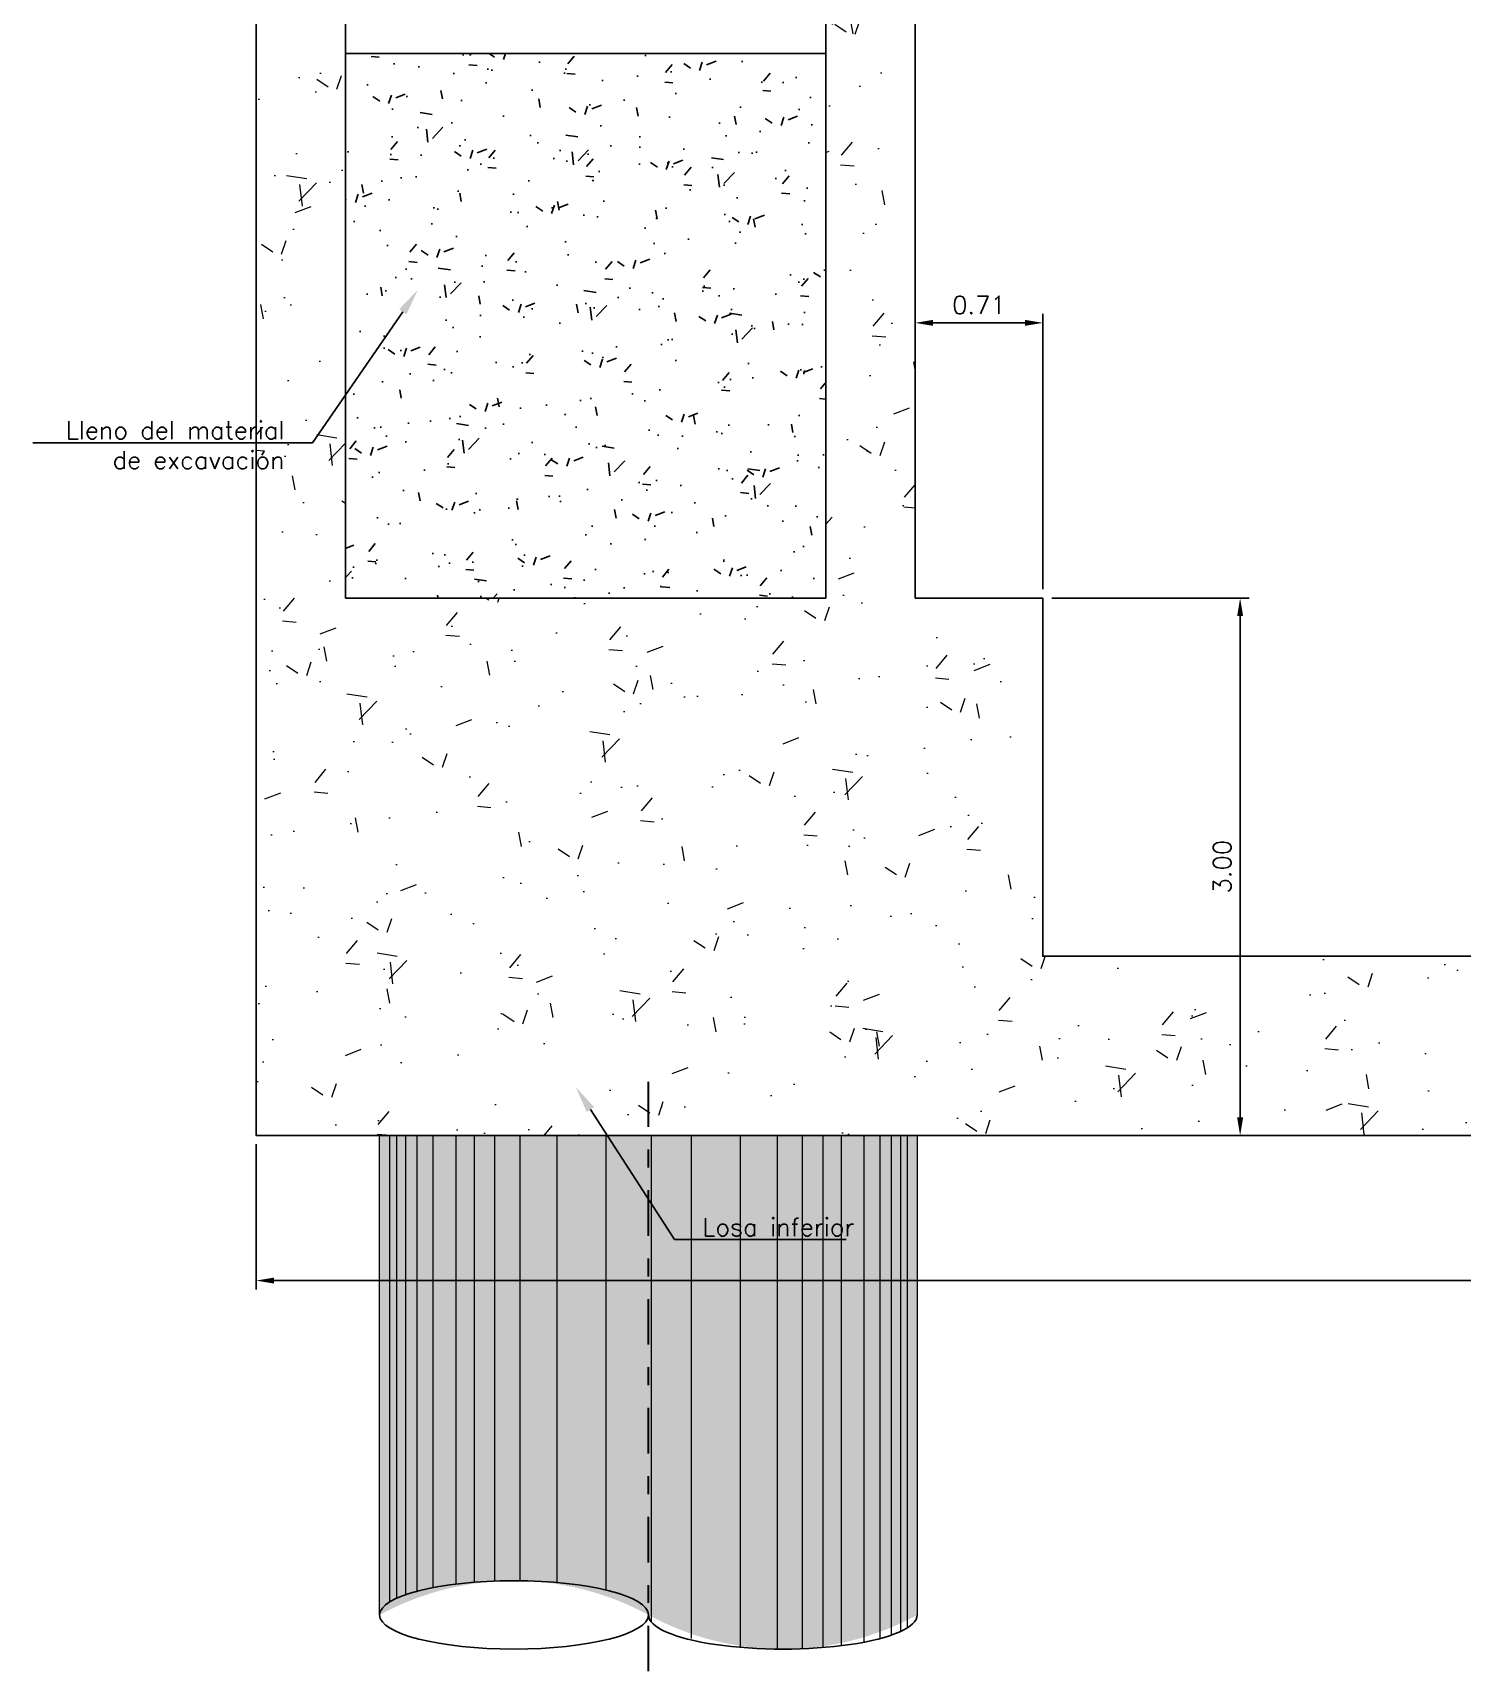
# Model space of a CAD drawing. Header units: metres. Extents: x 1080594 to 1081411, y 976871 to 977162.
# Drawn here: x 1080662.45 to 1080670.43, y 977112.1 to 977121.25 of the extents above; entities that cross this region are included whole.
import ezdxf
from ezdxf import colors
from ezdxf.entities.mleader import LeaderData, LeaderLine
from ezdxf.math import Vec2, Vec3

# ---------------------------------------------------------------- set-up
doc = ezdxf.new("R2010")
doc.units = ezdxf.units.M
doc.header["$LTSCALE"] = 25.4
doc.linetypes.add('DASHDOT', pattern=[1, 0.5, -0.25, 0, -0.25])
for name, color, linetype in [('CONTRAPESO', 3, 'Continuous'), ('COT', 1, 'Continuous'), ('DIMCONTRAPESO', 1, 'Continuous'), ('SOLIDOS', 9, 'Continuous')]:
    doc.layers.add(name, color=color, linetype=linetype)
for name, color, linetype, lineweight in [('COTA', 1, 'Continuous', 30), ('COTACIM', 20, 'Continuous', 5), ('EJEPILOTE', 145, 'DASHDOT', 30), ('OTROS', 8, 'Continuous', 5), ('SOLIDOREFCONT', 254, 'Continuous', 5)]:
    doc.layers.add(name, color=color, linetype=linetype, lineweight=lineweight)
doc.styles.add('romans', font='romans.shx')
doc.dimstyles.new('Copy 50', dxfattribs={"dimtxt": 0.1, "dimasz": 0.1, "dimexe": 0.05, "dimexo": 0.05, "dimgap": 0.05, "dimtad": 1, "dimzin": 0, "dimdsep": 46, "dimtxsty": 'romans', "dimcen": 0.002, "dimclrd": 1, "dimclre": 1, "dimclrt": 3, "dimaunit": 1, "dimazin": 0, "dimtfac": 1, "dimtix": 1, "dimtofl": 0, "dimtmove": 1, "dimatfit": 3, "dimfxl": 1, "dimtolj": 1, "dimtzin": 0, "dimarcsym": 1})
doc.dimstyles.new('Copy of 50', dxfattribs={"dimscale": 0, "dimtxt": 0.1, "dimasz": 0.1, "dimexe": 0.05, "dimexo": 0.05, "dimgap": 0.05, "dimtad": 1, "dimzin": 0, "dimdsep": 46, "dimtxsty": 'romans', "dimcen": 0.5, "dimclrd": 1, "dimclre": 1, "dimclrt": 3, "dimadec": 0, "dimazin": 0, "dimtfac": 1, "dimtofl": 0, "dimtmove": 2, "dimatfit": 3, "dimfxl": 1, "dimtolj": 1, "dimtzin": 0, "dimarcsym": 0})

# ---------------------------------------------------------------- blocks, each defined once
blk = doc.blocks.new('*D820')
at = {"layer": 'Defpoints', "color": 0, "transparency": 16777216}
for p in [(1080663.695359929, 977115.0949545965), (1080680.875359929, 977115.0949545966), (1080680.875359929, 977114.2841022451)]:
    blk.add_point(p, dxfattribs=at)
at = {"layer": 'DIMCONTRAPESO', "color": 1, "lineweight": -2, "transparency": 16777216}
for p, q in [((1080663.695359929, 977115.0449545964), (1080663.695359929, 977114.2341022451)), ((1080680.875359929, 977115.0449545966), (1080680.875359929, 977114.2341022451)), ((1080663.795359929, 977114.2841022451), (1080680.775359929, 977114.2841022451))]:
    blk.add_line(p, q, dxfattribs=at)
at = {"layer": 'DIMCONTRAPESO', "color": 1, "transparency": 16777216}
for points in [[(1080663.795359929, 977114.3007689118), (1080663.795359929, 977114.2674355784), (1080663.695359929, 977114.2841022451)], [(1080680.775359929, 977114.3007689118), (1080680.775359929, 977114.2674355784), (1080680.875359929, 977114.2841022451)]]:
    blk.add_solid(points, dxfattribs=at)
at = {"layer": 'DIMCONTRAPESO', "color": 3, "transparency": 16777216, "insert": (1080672.285359929, 977114.3841022451), "char_height": 0.1, "attachment_point": 5, "style": 'romans'}
blk.add_mtext('\\A1;17.18', dxfattribs=at)
blk = doc.blocks.new('*D822')
at = {"layer": 'Defpoints', "color": 0, "transparency": 16777216}
for p in [(1080668.086721085, 977118.0949545965), (1080669.188445489, 977118.0949545965), (1080669.188072145, 977115.0949545965)]:
    blk.add_point(p, dxfattribs=at)
at = {"layer": 'DIMCONTRAPESO', "color": 1, "lineweight": -2, "transparency": 16777216}
for p, q in [((1080668.136721086, 977118.0949545965), (1080669.238445489, 977118.0949545965)), ((1080669.188445489, 977115.1949545965), (1080669.188445489, 977117.9949545965)), ((1080669.238072145, 977115.0949545965), (1080669.238445489, 977115.0949545965))]:
    blk.add_line(p, q, dxfattribs=at)
at = {"layer": 'DIMCONTRAPESO', "color": 1, "transparency": 16777216}
for points in [[(1080669.171778822, 977117.9949545965), (1080669.205112155, 977117.9949545965), (1080669.188445489, 977118.0949545965)], [(1080669.171778822, 977115.1949545965), (1080669.205112155, 977115.1949545965), (1080669.188445489, 977115.0949545965)]]:
    blk.add_solid(points, dxfattribs=at)
at = {"layer": 'DIMCONTRAPESO', "color": 3, "transparency": 16777216, "insert": (1080669.088445488, 977116.5949545966), "char_height": 0.1, "attachment_point": 5, "rotation": 90, "style": 'romans'}
blk.add_mtext('\\A1;3.00', dxfattribs=at)
blk = doc.blocks.new('PILOTE')
h = blk.add_hatch(color=256)
h.dxf.hatch_style = 1
h.set_gradient(color1=(51, 51, 51), color2=(173, 173, 173), tint=1, name='INVCYLINDER')
edge = h.paths.add_edge_path()
edge.add_line((1080656.416834545, 977060.1590362525), (1080656.416834545, 977062.8369320101))
edge.add_line((1080656.416834545, 977062.8369320101), (1080659.417876804, 977062.8369320101))
edge.add_line((1080659.417876804, 977062.8369320101), (1080659.417876804, 977060.1590362525))
edge.add_arc((1080658.66761624, 977061.5370580803), 1.569023604932751, 241.43402734232131, 298.56597265767874, ccw=False)
edge.add_arc((1080657.16709511, 977058.7797854457), 1.570103086822714, 61.45547212311708, 118.5445278768829)
at = {"layer": 'COT'}
blk.add_ellipse((1080657.16709511, 977060.1590362525), major_axis=(0.7502605647517244, 0), ratio=0.2543813295763042, dxfattribs=at)
blk.add_ellipse((1080658.66761624, 977060.1590362525), major_axis=(0.7502605647517244, 0), ratio=0.2543813295763042, start_param=3.141592653589792, end_param=6.283185307179586, dxfattribs=at)
at = {"layer": 'EJEPILOTE', "ltscale": 0.02}
blk.add_line((1080657.918716831, 977059.8447110992), (1080657.918716831, 977063.1356790137), dxfattribs=at)
at = {"layer": 'OTROS'}
for p, q in [((1080656.472292364, 977062.8369320101), (1080656.472292364, 977060.2310491129)), ((1080656.510527515, 977062.8369320101), (1080656.510527515, 977060.2513910077)), ((1080656.561507698, 977062.8369320101), (1080656.561507698, 977060.2717001326)), ((1080656.625232968, 977062.8369320101), (1080656.625232968, 977060.2910394119)), ((1080656.714448302, 977062.8369320101), (1080656.714448302, 977060.3112408698)), ((1080656.841898815, 977062.8369320101), (1080656.841898815, 977060.3310285627)), ((1080656.943859208, 977062.8369320101), (1080656.943859208, 977060.3412444418)), ((1080657.058564661, 977062.8369320101), (1080657.058564661, 977060.3478811213)), ((1080657.198760206, 977062.8369320101), (1080657.198760206, 977060.3497184741)), ((1080657.405764051, 977062.8369320101), (1080657.405764051, 977060.3399741807)), ((1080657.679471079, 977062.8369320101), (1080657.679471079, 977060.2984506316)), ((1080657.932716831, 977062.8369320101), (1080657.932716831, 977060.1206139127)), ((1080658.155240271, 977062.8369320101), (1080658.155240271, 977060.0266473495)), ((1080658.428947299, 977062.8369320101), (1080658.428947299, 977059.9780983244)), ((1080658.635951144, 977062.8369320101), (1080658.635951144, 977059.968354031)), ((1080658.776146688, 977062.8369320101), (1080658.776146688, 977059.9701913837)), ((1080658.890852141, 977062.8369320101), (1080658.890852141, 977059.9768280633)), ((1080658.992812535, 977062.8369320101), (1080658.992812535, 977059.9870439423)), ((1080659.120263048, 977062.8369320101), (1080659.120263048, 977060.0068316353)), ((1080659.209478382, 977062.8369320101), (1080659.209478382, 977060.0266473495)), ((1080659.273203652, 977062.8369320101), (1080659.273203652, 977060.0463723725)), ((1080659.324183835, 977062.8369320101), (1080659.324183835, 977060.0666814975)), ((1080659.362418986, 977062.8369320101), (1080659.362418986, 977060.0870233923)), ((1080656.625232968, 977060.0270330932), (1080656.625232968, 977060.0266473495))]:
    blk.add_line(p, q, dxfattribs=at)
blk.add_lwpolyline([(1080656.416834545, 977060.1590362525), (1080656.416834545, 977062.8369320101), (1080659.417876804, 977062.8369320101), (1080659.417876804, 977060.1590362525)], dxfattribs=at)
blk = doc.blocks.new('*D1073')
at = {"layer": 'COTA', "color": 1, "lineweight": -2, "transparency": 16777216}
for p, q in [((1080667.374625423, 977118.1449545965), (1080667.374625423, 977119.6816705621)), ((1080667.474625423, 977119.6316705621), (1080667.986721085, 977119.6316705621)), ((1080668.086721085, 977118.1449545965), (1080668.086721085, 977119.6816705621))]:
    blk.add_line(p, q, dxfattribs=at)
at = {"layer": 'COTA', "color": 1, "transparency": 16777216}
for points in [[(1080667.474625423, 977119.6483372288), (1080667.474625423, 977119.6150038954), (1080667.374625423, 977119.6316705621)], [(1080667.986721085, 977119.6483372288), (1080667.986721085, 977119.6150038954), (1080668.086721085, 977119.6316705621)]]:
    blk.add_solid(points, dxfattribs=at)
at = {"layer": 'Defpoints', "color": 0, "transparency": 16777216}
for p in [(1080668.086721085, 977119.6316705621), (1080667.374625423, 977118.0949545965), (1080668.086721085, 977118.0949545965)]:
    blk.add_point(p, dxfattribs=at)
at = {"layer": 'COTA', "color": 3, "transparency": 16777216, "insert": (1080667.730673254, 977119.7316705621), "char_height": 0.1, "attachment_point": 5, "style": 'romans'}
blk.add_mtext('\\A1;0.71', dxfattribs=at)

msp = doc.modelspace()

# ---------------------------------------------------------------- hatches: boundary and pattern name
at = {"layer": 'SOLIDOREFCONT', "true_color": 0x5b5b5b, "transparency": 33554546}
h = msp.add_hatch(dxfattribs=at)
h.set_pattern_fill('AR-CONC', color=251, scale=0.005)
h.set_pattern_definition([(49.99999999999999, (-190.717493385775, 52.33461482450366), (0.91092334498002, -0.07969542769451543), [0.09525, -1.04775]), (355, (-190.717493385775, 52.33461482450366), (-0.1762171071248467, 0.9552842261951757), [0.0762, -0.83820292085]), (100.4514447, (-190.6415833507199, 52.32797355705407), (0.7347062354517664, 0.8755887595609755), [0.08095004399999998, -0.8904512229999998]), (46.18420000000002, (-190.717493385775, 52.58861482446082), (1.35539520446065, -0.2102116396636357), [0.1428749999999999, -1.571624999999999]), (96.63555760999994, (-190.6045438856818, 52.57109732448589), (1.187020670257515, 1.237130622988608), [0.1214251157, -1.3356780408]), (351.1841511700001, (-190.717493385775, 52.58861482446082), (1.187020670324885, 1.237130622927663), [0.11429983535, -1.2572986596]), (21, (-190.59049338568, 52.52511482452974), (0.7580719563456624, -0.5113259909354381), [0.09525, -1.04775]), (326.0000000000001, (-190.59049338568, 52.52511482452974), (0.3090101417382354, 0.9209398306115963), [0.0762, -0.8382]), (71.45144499999999, (-190.5273207228165, 52.48250432498753), (1.067082096393581, 0.4096138444295262), [0.08095004400000001, -0.8904496879999999]), (37.50000000000001, (-190.717493385775, 52.33461482450366), (0.01544301625295908, 0.4227751943657655), [0, -0.82804, 0, -0.8509000000000001, 0, -0.8413750000000001]), (7.499999999999999, (-190.717493385775, 52.33461482450366), (0.3340983125515287, 0.5009028740905975), [0, -0.48514, 0, -0.80899, 0, -0.320675]), (327.5, (-191.0007033857983, 52.33461482450366), (0.677952975834357, -0.02864371996336722), [0, -0.3175, 0, -0.9906, 0, -1.31445]), (317.5, (-191.1277033856604, 52.33461482450366), (0.7406459069300902, 0.1271324551666652), [0, -0.41275, 0, -0.65786, 0, -0.93345])])
h.paths.add_polyline_path([(1080665.610736013, 977127.163262118), (1080663.695359929, 977127.1249545964), (1080663.695359929, 977115.0949545965), (1080680.875359929, 977115.0949545966), (1080680.868490677, 977127.4684172112), (1080678.94951579, 977127.4300377135), (1080679.021328469, 977126.4312739872), (1080680.368747149, 977126.4582223607), (1080680.375307354, 977118.0949545965), (1080677.695359929, 977118.0949545966), (1080677.689766166, 977126.4046427411), (1080678.78105441, 977126.426468506), (1080678.709241731, 977127.4252322323), (1080665.851702111, 977127.16808144), (1080665.779682597, 977126.1664410697), (1080666.87414499, 977126.1883303176), (1080666.875307354, 977118.0949545965), (1080664.195359929, 977118.0949545966), (1080664.195164007, 977126.1347506979), (1080665.538716499, 977126.1616217478)])
h.paths.add_polyline_path([(1080667.373890917, 977126.5984052281), (1080677.19524545, 977126.7948323188), (1080677.195276402, 977118.0949545965), (1080676.483998773, 977118.0949545965), (1080676.483998773, 977116.0935430151), (1080668.086721085, 977116.0935430151), (1080668.086721085, 977118.0949545965), (1080667.374625423, 977118.0949545965)], flags=16)
at = {"layer": 'SOLIDOS'}
h = msp.add_hatch(dxfattribs=at)
h.set_pattern_fill('AR-CONC', color=252, scale=0.003)
h.set_pattern_definition([(49.99999999999999, (-190.717493385775, 52.33461482450366), (0.546554006988012, -0.04781725661670926), [0.05715000000000001, -0.62865]), (355, (-190.717493385775, 52.33461482450366), (-0.105730264274908, 0.5731705357171054), [0.04572, -0.50292175251]), (100.4514447, (-190.6719473646954, 52.33063006401062), (0.4408237412710598, 0.5253532557365853), [0.04857002639999999, -0.5342707337999998]), (46.18420000000002, (-190.717493385775, 52.48701482452452), (0.8132371226763897, -0.1261269837981814), [0.08572499999999993, -0.9429749999999995]), (96.63555760999994, (-190.6497236858122, 52.47650432446972), (0.712212402154509, 0.7422783737931646), [0.07285506942, -0.80140682448]), (351.1841511700001, (-190.717493385775, 52.48701482452452), (0.7122124021949311, 0.742278373756598), [0.06857990121, -0.75437919576]), (21, (-190.6412933857646, 52.44891482451931), (0.4548431738073975, -0.3067955945612628), [0.05715000000000001, -0.62865]), (326.0000000000001, (-190.6412933857646, 52.44891482451931), (0.1854060850429412, 0.5525638983669579), [0.04572, -0.5029199999999999]), (71.45144499999999, (-190.6033897879533, 52.42334852484055), (0.6402492578361485, 0.2457683066577157), [0.04857002640000001, -0.5342698128]), (37.50000000000001, (-190.717493385775, 52.33461482450366), (0.00926580975177545, 0.2536651166194593), [0, -0.496824, 0, -0.51054, 0, -0.5048250000000001]), (7.499999999999999, (-190.717493385775, 52.33461482450366), (0.2004589875309172, 0.3005417244543586), [0, -0.291084, 0, -0.485394, 0, -0.192405]), (327.5, (-190.8874193858355, 52.33461482450366), (0.4067717855006142, -0.01718623197802033), [0, -0.1905, 0, -0.59436, 0, -0.78867]), (317.5, (-190.963619385846, 52.33461482450366), (0.4443875441580541, 0.07627947309999909), [0, -0.24765, 0, -0.394716, 0, -0.56007])])
h.paths.add_polyline_path([(1080666.872851854, 977121.1354226802), (1080664.197853761, 977121.1354204108), (1080664.197853761, 977118.0949529024), (1080666.872851854, 977118.0949382407)])

# ---------------------------------------------------------------- linework, layer by layer
at = {"layer": 'CONTRAPESO'}
for points in [[(1080665.779682597, 977126.1664410697), (1080665.851702111, 977127.16808144), (1080678.709241731, 977127.4252322323), (1080678.78105441, 977126.426468506), (1080677.689766166, 977126.4046427411), (1080677.695359929, 977118.0949545966), (1080680.375307354, 977118.0949545965), (1080680.375307354, 977118.0949545965), (1080680.368747149, 977126.4582223607), (1080679.021328469, 977126.4312739872), (1080678.94951579, 977127.4300377135), (1080680.868490677, 977127.4684172112), (1080680.875359929, 977115.0949545966), (1080663.695359929, 977115.0949545965), (1080663.695359929, 977127.1249545964), (1080665.610736013, 977127.163262118), (1080665.538716499, 977126.1616217478), (1080664.195164007, 977126.1347506979), (1080664.195359929, 977118.0949545966), (1080666.875307354, 977118.0949545965), (1080666.875307354, 977118.0949545965), (1080666.87414499, 977126.1883303176)], [(1080664.195285843, 977121.1351481857), (1080666.874870684, 977121.1354229666), (1080666.875307299, 977118.0949545965), (1080664.195359929, 977118.0949545966)]]:
    msp.add_lwpolyline(points, close=True, dxfattribs=at)
msp.add_lwpolyline([(1080676.483998773, 977116.0949545965), (1080676.483998773, 977118.0949545965), (1080677.195276402, 977118.0949545965), (1080677.19524545, 977126.7948323188), (1080667.373890917, 977126.5984052281), (1080667.374625423, 977118.0949545965), (1080668.086721085, 977118.0949545965), (1080668.086721085, 977116.0949545965), (1080676.483998773, 977116.0949545965)], dxfattribs=at)

# ---------------------------------------------------------------- block references
at = {"layer": 'DIMCONTRAPESO'}
msp.add_blockref('PILOTE', (7.968004254391417, 52.25802258611657), dxfattribs=at)

# ---------------------------------------------------------------- dimensions: what is measured, and where the dimension line sits
at = {"layer": 'COTA', "color": 2}
dim = msp.add_linear_dim(base=(1080668.086721085, 977119.6316705621), p1=(1080667.374625423, 977118.0949545965), p2=(1080668.086721085, 977118.0949545965), dimstyle='Copy 50', dxfattribs=at)
dim.commit()
dim.dimension.update_dxf_attribs({"geometry": '*D1073', "text_midpoint": (1080667.730673254, 977119.7316705621)})
at = {"layer": 'DIMCONTRAPESO', "color": 2}
dim = msp.add_linear_dim(base=(1080669.188445489, 977118.0949545965), p1=(1080669.188072145, 977115.0949545965), p2=(1080668.086721085, 977118.0949545965), angle=90, dimstyle='Copy of 50', override={"dimscale": 1}, dxfattribs=at)
dim.commit()
dim.dimension.update_dxf_attribs({"geometry": '*D822', "text_midpoint": (1080669.088445488, 977116.5949545966)})
dim = msp.add_linear_dim(base=(1080680.875359929, 977114.2841022451), p1=(1080663.695359929, 977115.0949545965), p2=(1080680.875359929, 977115.0949545966), dimstyle='Copy of 50', override={"dimscale": 1}, dxfattribs=at)
dim.commit()
dim.dimension.update_dxf_attribs({"geometry": '*D820', "text_midpoint": (1080672.285359929, 977114.3841022451)})

# ---------------------------------------------------------------- leaders
at = {"layer": 'COTACIM'}
ml = msp.add_multileader_mtext('Standard', dxfattribs=at)
ml.set_content('Lleno del material de excavación', color=3, style='romans')
ml.set_leader_properties(color=256)
ml.build(insert=Vec2(0, 0))
ml.multileader.update_dxf_attribs({"text_left_attachment_type": 6, "text_right_attachment_type": 6, "dogleg_length": 0.1560199508385566, "arrow_head_size": 0.15})
ctx = ml.context
ctx.base_point, ctx.char_height, ctx.arrow_head_size, ctx.landing_gap_size, ctx.plane_origin = Vec3(1080662.487774236, 977118.9626223213), 0.1, 0.15, 0, Vec3(1080664.189334239, 977119.8424271906)
ctx.left_attachment, ctx.right_attachment, ctx.text_align_type = 6, 6, 2
notes = []
notes.append((ctx, [(0, (1, 1, 0), (1080664.010460854, 977118.9626223213), (-1, 0), 0.1560199508385566, [(0, [(1080664.599262187, 977119.8170770276)], 0, [])])]))
ctx.mtext.insert, ctx.mtext.width, ctx.mtext.alignment, ctx.mtext.flow_direction = Vec3(1080663.854440903, 977119.0826223213), 1.391742901410908, 3, 5
ml = msp.add_multileader_mtext('Standard', dxfattribs=at)
ml.set_content('Losa inferior', color=3, style='romans')
ml.set_leader_properties(color=256)
ml.build(insert=Vec2(0, 0))
ml.multileader.update_dxf_attribs({"text_left_attachment_type": 6, "text_right_attachment_type": 6, "dogleg_length": 0.1560199508385566, "arrow_head_size": 0.15})
ctx = ml.context
ctx.base_point, ctx.char_height, ctx.arrow_head_size, ctx.landing_gap_size, ctx.plane_origin = Vec3(1080666.186572106, 977114.5125761682), 0.1, 0.15, 0, Vec3(1080670.05880899, 977113.0280325626)
ctx.left_attachment, ctx.right_attachment = 6, 6
notes.append((ctx, [(0, (1, 1, 0), (1080666.030552155, 977114.5125761682), (1, 0), 0.1560199508385566, [(0, [(1080665.479957317, 977115.3652586088)], 0, [])])]))
ctx.mtext.insert, ctx.mtext.width, ctx.mtext.flow_direction = Vec3(1080666.186572106, 977114.6325761682), 4.216741702286527, 5
for ctx, leaders in notes:
    for number, flags, end, landing, length, lines in leaders:
        leader = LeaderData()
        leader.index, (leader.has_last_leader_line, leader.has_dogleg_vector, leader.attachment_direction) = number, flags
        leader.last_leader_point, leader.dogleg_vector, leader.dogleg_length = Vec3(end), Vec3(landing), length
        for number, points, colour, breaks in lines:
            line = LeaderLine()
            line.index, line.vertices, line.color, line.breaks = number, Vec3.list(points), colors.encode_raw_color(colour), breaks
            leader.lines.append(line)
        ctx.leaders.append(leader)

doc.saveas('drawing.dxf')
